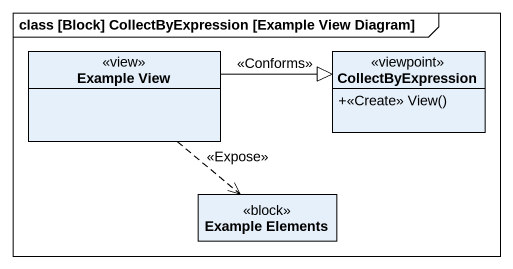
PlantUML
@startuml
mainframe class [Block] CollectByExpression [Example View Diagram]
hide circle
hide empty members
skinparam classAttributeIconSize 0
class "Example View" as Example_View <<view>>
class CollectByExpression <<viewpoint>> {
  +<<Create>> View()
}
class "Example Elements" as Example_Elements <<block>>
Example_View -right-|> CollectByExpression : <<Conforms>>
Example_View ..> Example_Elements : <<Expose>>
@enduml
